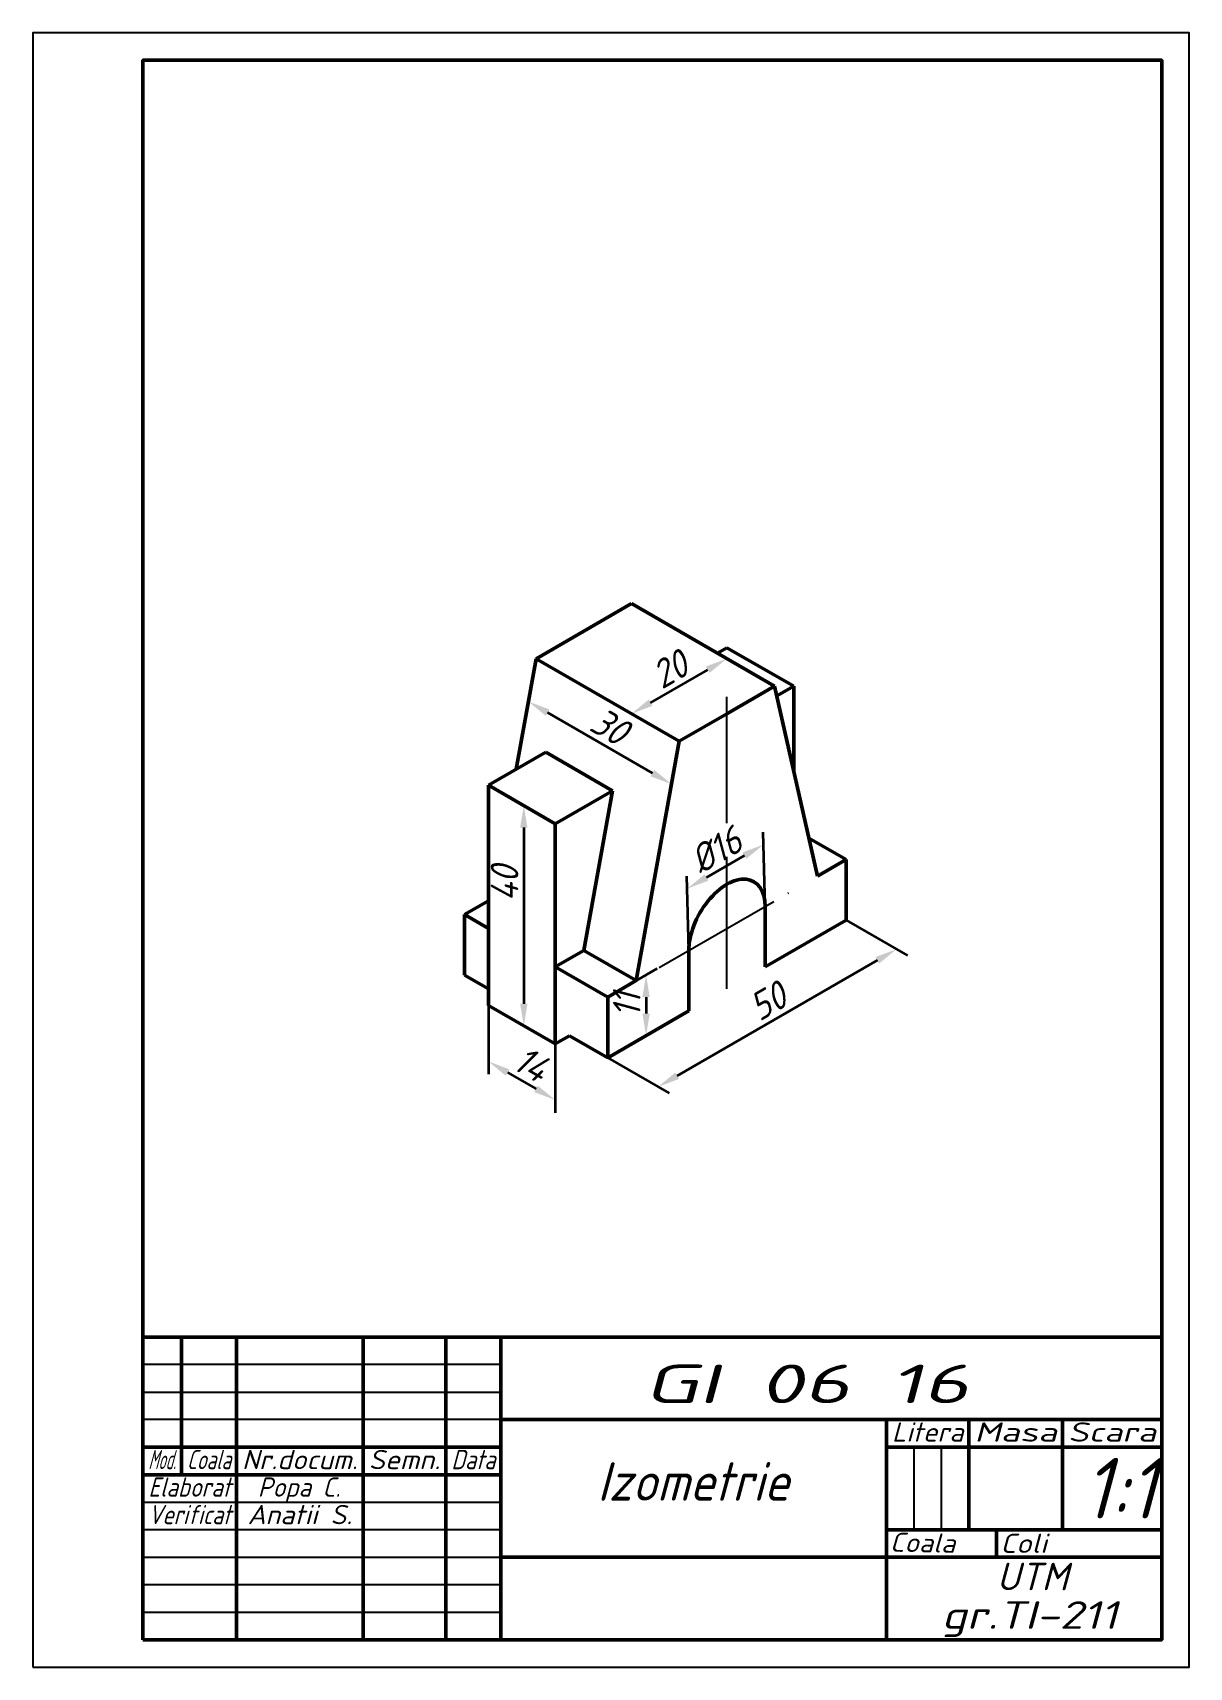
# Model space of a CAD drawing. Header units: millimetres. Extents: x 0 to 210, y 0 to 297.
import ezdxf
from ezdxf.enums import TextEntityAlignment as Align

# ---------------------------------------------------------------- set-up
doc = ezdxf.new("R2010")
doc.units = ezdxf.units.MM
doc.linetypes.add('ACAD_ISO04W100', pattern=[30, 24, -3, 0, -3])
doc.layers.get('0').update_dxf_attribs({"lineweight": 50})
for name, color, linetype, lineweight in [('axa', 10, 'ACAD_ISO04W100', 25), ('contur', 7, 'Continuous', 50), ('cote', 144, 'Continuous', 50), ('subtire', 162, 'Continuous', 25), ('text3.5', 84, 'Continuous', 35), ('text7', 104, 'Continuous', 50)]:
    doc.layers.add(name, color=color, linetype=linetype, lineweight=lineweight)
doc.styles.get("Standard").update_dxf_attribs({"font": 'isocp.shx', "oblique": 15})
doc.dimstyles.new('ISO-25', dxfattribs={"dimtxt": 5, "dimasz": 4, "dimexe": 2, "dimexo": 0, "dimgap": 1, "dimtad": 1, "dimtoh": 1, "dimdec": 0, "dimtxsty": 'Standard', "dimcen": 0, "dimadec": 0, "dimazin": 0, "dimtfac": 1, "dimtdec": 0, "dimtmove": 0, "dimatfit": 3, "dimldrblk": 'DOTSMALL', "dimfxl": 1, "dimlwd": 35, "dimlwe": 35, "dimarcsym": 0})

# ---------------------------------------------------------------- blocks, each defined once
blk = doc.blocks.new('*D6')
at = {"layer": 'cote', "color": 0, "lineweight": 35, "transparency": 16777216}
for p, q in [((82.74, 160.26), (91.17, 155.4)), ((89.17, 152.56), (89.17, 120.56)), ((82.74, 120.26), (91.17, 115.4))]:
    blk.add_line(p, q, dxfattribs=at)
at = {"layer": 'cote', "color": 0, "transparency": 16777216}
for points in [[(88.5, 152.56), (89.83, 152.56), (89.17, 156.56)], [(88.5, 120.56), (89.83, 120.56), (89.17, 116.56)]]:
    blk.add_solid(points, dxfattribs=at)
at = {"layer": 'Defpoints', "color": 0, "transparency": 16777216}
for p in [(82.74, 160.26), (82.74, 120.26), (89.17, 116.56)]:
    blk.add_point(p, dxfattribs=at)
at = {"layer": 'cote', "color": 0, "transparency": 16777216, "insert": (85.67, 142.39), "char_height": 5, "attachment_point": 5, "rotation": 90}
blk.add_mtext('40', dxfattribs=at)
blk = doc.blocks.new('_DotSmall')
at = {"color": 0, "linetype": 'ByBlock', "const_width": 0.5}
blk.add_lwpolyline([(-0.0625, 0, 1), (0.0625, 0, 1)], format="xyb", close=True, dxfattribs=at)
blk = doc.blocks.new('*D7')
at = {"layer": 'cote', "color": 0, "lineweight": 35, "transparency": 16777216}
for p, q in [((104.4, 121.76), (113.37, 126.94)), ((111.37, 121.79), (111.37, 118.79)), ((104.4, 110.76), (113.37, 115.94))]:
    blk.add_line(p, q, dxfattribs=at)
at = {"layer": 'cote', "color": 0, "transparency": 16777216}
for points in [[(110.7, 121.79), (112.03, 121.79), (111.37, 125.79)], [(110.7, 118.79), (112.03, 118.79), (111.37, 114.79)]]:
    blk.add_solid(points, dxfattribs=at)
at = {"layer": 'Defpoints', "color": 0, "transparency": 16777216}
for p in [(104.4, 121.76), (111.37, 114.79), (104.4, 110.76)]:
    blk.add_point(p, dxfattribs=at)
at = {"layer": 'cote', "color": 0, "transparency": 16777216, "insert": (107.87, 120.29), "char_height": 5, "attachment_point": 5, "rotation": 90}
blk.add_mtext('11', dxfattribs=at)
blk = doc.blocks.new('*D10')
at = {"layer": 'cote', "color": 0, "lineweight": 35, "transparency": 16777216}
for p, q in [((147.7, 135.76), (158.85, 129.32)), ((117.01, 107.48), (153.39, 128.48)), ((104.4, 110.76), (115.55, 104.32))]:
    blk.add_line(p, q, dxfattribs=at)
at = {"layer": 'cote', "color": 0, "transparency": 16777216}
for points in [[(153.05, 129.06), (153.72, 127.9), (156.85, 130.48)], [(116.68, 108.06), (117.35, 106.9), (113.55, 105.48)]]:
    blk.add_solid(points, dxfattribs=at)
at = {"layer": 'Defpoints', "color": 0, "transparency": 16777216}
for p in [(147.7, 135.76), (156.85, 130.48), (104.4, 110.76)]:
    blk.add_point(p, dxfattribs=at)
at = {"layer": 'cote', "color": 0, "transparency": 16777216, "insert": (133.45, 121.01), "char_height": 5, "attachment_point": 5, "rotation": 30}
blk.add_mtext('50', dxfattribs=at)
blk = doc.blocks.new('*D12')
at = {"layer": 'cote', "color": 0, "lineweight": 35, "transparency": 16777216}
for p, q in [((132.97, 138.26), (132.65, 151.76)), ((129.24, 147.48), (122.31, 143.48)), ((119.12, 130.26), (118.79, 143.76))]:
    blk.add_line(p, q, dxfattribs=at)
at = {"layer": 'cote', "color": 0, "transparency": 16777216}
for points in [[(128.91, 148.06), (129.57, 146.91), (132.7, 149.48)], [(121.98, 144.06), (122.64, 142.91), (118.85, 141.48)]]:
    blk.add_solid(points, dxfattribs=at)
at = {"layer": 'Defpoints', "color": 0, "transparency": 16777216}
for p in [(118.85, 141.48), (132.97, 138.26), (119.12, 130.26)]:
    blk.add_point(p, dxfattribs=at)
at = {"layer": 'cote', "color": 0, "transparency": 16777216, "insert": (124.02, 148.51), "char_height": 5, "attachment_point": 5, "rotation": 30}
blk.add_mtext('%%C16', dxfattribs=at)
blk = doc.blocks.new('*D13')
at = {"layer": 'cote', "color": 0, "lineweight": 35, "transparency": 16777216}
for p, q in [((82.74, 120.26), (82.74, 107.77)), ((94.87, 113.26), (94.87, 100.77)), ((86.21, 108.08), (91.4, 105.08))]:
    blk.add_line(p, q, dxfattribs=at)
at = {"layer": 'cote', "color": 0, "transparency": 16777216}
for points in [[(86.54, 108.66), (85.88, 107.5), (82.74, 110.08)], [(91.74, 105.66), (91.07, 104.5), (94.87, 103.08)]]:
    blk.add_solid(points, dxfattribs=at)
at = {"layer": 'Defpoints', "color": 0, "transparency": 16777216}
for p in [(82.74, 120.26), (94.87, 113.26), (94.87, 103.08)]:
    blk.add_point(p, dxfattribs=at)
at = {"layer": 'cote', "color": 0, "transparency": 16777216, "insert": (90.56, 109.61), "char_height": 5, "attachment_point": 5, "rotation": 330}
blk.add_mtext('14', dxfattribs=at)
blk = doc.blocks.new('*D16')
at = {"layer": 'cote', "color": 0, "lineweight": 35, "transparency": 16777216}
for p, q in [((91.4, 183.26), (89.63, 173.38)), ((93.47, 173.47), (112.52, 162.47)), ((117.39, 168.26), (115.61, 158.38))]:
    blk.add_line(p, q, dxfattribs=at)
at = {"layer": 'cote', "color": 0, "transparency": 16777216}
for points in [[(93.81, 174.05), (93.14, 172.89), (90.01, 175.47)], [(112.86, 163.05), (112.19, 161.89), (115.99, 160.47)]]:
    blk.add_solid(points, dxfattribs=at)
at = {"layer": 'Defpoints', "color": 0, "transparency": 16777216}
for p in [(91.4, 183.26), (117.39, 168.26), (115.99, 160.47)]:
    blk.add_point(p, dxfattribs=at)
at = {"layer": 'cote', "color": 0, "transparency": 16777216, "insert": (104.75, 171), "char_height": 5, "attachment_point": 5, "rotation": 330}
blk.add_mtext('30', dxfattribs=at)
blk = doc.blocks.new('*D18')
at = {"layer": 'cote', "color": 0, "lineweight": 35, "transparency": 16777216}
for p, q in [((134.71, 178.26), (124.05, 184.42)), ((112.19, 175.26), (122.58, 181.26)), ((117.39, 168.26), (106.73, 174.42))]:
    blk.add_line(p, q, dxfattribs=at)
at = {"layer": 'cote', "color": 0, "transparency": 16777216}
for points in [[(122.25, 181.84), (122.91, 180.69), (126.05, 183.26)], [(111.86, 175.84), (112.52, 174.69), (108.73, 173.26)]]:
    blk.add_solid(points, dxfattribs=at)
at = {"layer": 'Defpoints', "color": 0, "transparency": 16777216}
for p in [(126.05, 183.26), (134.71, 178.26), (117.39, 168.26)]:
    blk.add_point(p, dxfattribs=at)
at = {"layer": 'cote', "color": 0, "transparency": 16777216, "insert": (115.64, 181.3), "char_height": 5, "attachment_point": 5, "rotation": 30}
blk.add_mtext('20', dxfattribs=at)

msp = doc.modelspace()

# ---------------------------------------------------------------- linework, layer by layer
at = {"layer": 'axa'}
for p, q in [((126.05, 123.26), (126.05, 176.34)), ((113.75, 127.17), (139.08, 141.79))]:
    msp.add_line(p, q, dxfattribs=at)
at = {"layer": 'contur'}
for p, q in [((91.4, 183.26), (108.73, 193.26)), ((134.71, 178.26), (108.73, 193.26)), ((124.31, 184.26), (126.05, 185.26)), ((126.05, 185.26), (138.17, 178.26)), ((87.81, 163.19), (91.4, 183.26)), ((117.39, 168.26), (91.4, 183.26)), ((126.05, 173.26), (134.71, 178.26)), ((134.71, 178.26), (142.5, 143.76)), ((135.11, 176.5), (138.17, 178.26)), ((138.17, 162.93), (138.17, 178.26)), ((126.05, 173.26), (117.39, 168.26)), ((109.59, 124.76), (117.39, 168.26)), ((82.74, 160.26), (93.14, 166.26)), ((105.26, 159.26), (93.14, 166.26)), ((82.74, 120.26), (82.74, 160.26)), ((82.74, 160.26), (94.87, 153.26)), ((94.87, 153.26), (105.26, 159.26)), ((100.06, 130.26), (105.26, 159.26)), ((94.87, 113.26), (94.87, 153.26)), ((147.7, 146.76), (140.94, 150.66)), ((147.7, 146.76), (142.5, 143.76)), ((147.7, 135.76), (147.7, 146.76)), ((78.41, 136.76), (82.74, 139.26)), ((78.41, 125.76), (78.41, 136.76)), ((78.41, 136.76), (82.74, 134.26)), ((132.97, 138.26), (132.97, 127.26)), ((132.97, 127.26), (147.7, 135.76)), ((94.87, 127.26), (100.06, 130.26)), ((100.06, 130.26), (109.59, 124.76)), ((119.12, 130.26), (119.12, 119.26)), ((82.74, 123.26), (78.41, 125.76)), ((104.4, 121.76), (94.87, 127.26)), ((104.4, 121.76), (109.59, 124.76)), ((94.87, 113.26), (82.74, 120.26)), ((104.4, 110.76), (104.4, 121.76)), ((104.4, 110.76), (119.12, 119.26)), ((97.47, 114.76), (94.87, 113.26)), ((104.4, 110.76), (97.47, 114.76)), ((27, 35), (27, 60)), ((27, 60), (37, 60)), ((37, 60), (37, 5)), ((60, 5), (60, 60)), ((60, 60), (75, 60)), ((75, 60), (75, 5)), ((85, 5), (85, 60)), ((205, 45), (85, 45)), ((85, 45), (85, 20)), ((155, 5), (155, 45)), ((155, 45), (155, 40)), ((170, 45), (170, 25)), ((187, 25), (187, 45)), ((85, 40), (20, 40)), ((85, 35), (85, 40)), ((155, 40), (205, 40)), ((20, 35), (85, 35)), ((205, 25), (155, 25)), ((170, 25), (187, 25)), ((175, 25), (175, 20)), ((205, 20), (205, 25)), ((85, 20), (205, 20)), ((37, 5), (60, 5)), ((75, 5), (85, 5))]:
    msp.add_line(p, q, dxfattribs=at)
for points in [[(20, 5), (205, 5), (205, 292), (20, 292)], [(20, 5), (205, 5), (205, 60), (20, 60)]]:
    msp.add_lwpolyline(points, close=True, dxfattribs=at)
msp.add_ellipse((126.05, 134.26), major_axis=(-4.9, -8.49), ratio=0.57735, start_param=2.356194, end_param=5.497787, dxfattribs=at)
at = {"layer": 'subtire'}
for p, q in [((85, 55), (20, 55)), ((85, 50), (85, 55)), ((20, 45), (20, 50)), ((20, 50), (85, 50)), ((85, 45), (20, 45)), ((85, 30), (85, 45)), ((160, 40), (160, 25)), ((165, 25), (165, 40)), ((20, 25), (20, 30)), ((20, 30), (85, 30)), ((85, 25), (20, 25)), ((85, 20), (85, 25)), ((160, 25), (165, 25)), ((20, 15), (20, 20)), ((20, 20), (85, 20)), ((85, 15), (20, 15)), ((85, 10), (85, 15)), ((20, 10), (85, 10))]:
    msp.add_line(p, q, dxfattribs=at)
msp.add_lwpolyline([(0, 0), (210, 0), (210, 297), (0, 297)], close=True, dxfattribs=at)
msp.add_arc((105.71, 132.77), 100, 257.6394, 258.0454, dxfattribs=at)

# ---------------------------------------------------------------- texts
at = {"layer": 'text3.5', "oblique": 15}
for s, width, p, p2 in [('Litera', 1.065412, (156, 41), (169, 41)), ('Masa', 1.483591, (171, 41), (186, 41)), ('Scara', 1.39108, (188, 41), (204, 41)), ('Mod.', 0.58309, (21, 36), (26, 36)), ('Coala', 0.740614, (28, 36), (36, 36)), ('Nr.docum.', 1.100917, (38, 36), (59, 36)), ('Semn.', 1.142857, (61, 36), (74, 36)), ('Data', 0.850896, (76, 36), (84, 36)), ('Elaborat', 0.865801, (21, 31), (36, 31)), ('Elaborat', 0.865801, (21, 31), (36, 31)), ('Popa C.', 1.032702, (40.87, 31), (55.87, 31)), ('Verificat', 0.832178, (21, 26), (36, 26)), ('Anatii S.', 1.119293, (39, 26), (58, 26)), ('Coli', 1.24373, (175.7, 20.78), (184.18, 20.78))]:
    msp.add_text(s, height=3.5, dxfattribs=dict(at, width=width)).set_placement(p, p2, align=Align.FIT)
at = {"layer": 'text3.5', "oblique": 15, "width": 1.099041}
msp.add_text('Coala', height=3.5, rotation=358.9531, dxfattribs=at).set_placement((155.61, 21.01), (167.48, 20.79), align=Align.FIT)
at = {"layer": 'text7', "oblique": 15}
for s, height, width, p, p2 in [('GI 06 16', 7, 1.915756, (111, 48), (170, 48)), ('UTM', 5, 1.106383, (175, 14), (188, 14)), ('gr.TI-211', 5, 1.292929, (165, 7), (197, 7))]:
    msp.add_text(s, height=height, dxfattribs=dict(at, width=width)).set_placement(p, p2, align=Align.FIT)
msp.add_text('Izometrie', height=7, dxfattribs=at).set_placement((119.93, 33.78), align=Align.MIDDLE)
at = {"layer": 'text7', "insert": (190.71, 38.05), "char_height": 11.011, "attachment_point": 1}
msp.add_mtext_dynamic_manual_height_columns('1:1', width=4, gutter_width=55.06, heights=[0], dxfattribs=at)

# ---------------------------------------------------------------- dimensions: what is measured, and where the dimension line sits
at = {"layer": 'cote'}
for p1, p2, distance, picture, middle in [((117.39, 168.26), (134.71, 178.26), 8.66, '*D18', (115.64, 181.3)), ((91.4, 183.26), (117.39, 168.26), -7.45, '*D16', (104.75, 171)), ((104.4, 110.76), (147.7, 135.76), -9.15, '*D10', (133.45, 121.01)), ((82.74, 120.26), (94.87, 113.26), -8.82, '*D13', (90.56, 109.61))]:
    dim = msp.add_aligned_dim(p1=p1, p2=p2, distance=distance, dimstyle='ISO-25', dxfattribs=at)
    dim.commit()
    dim.dimension.update_dxf_attribs({"geometry": picture, "text_midpoint": middle})
dim = msp.add_linear_dim(base=(89.17, 116.56), p1=(82.74, 160.26), p2=(82.74, 120.26), angle=90, dimstyle='ISO-25', dxfattribs=at)
dim.commit()
dim.dimension.update_dxf_attribs({"geometry": '*D6', "text_midpoint": (89.17, 142.39), "dimtype": 160})
dim = msp.add_aligned_dim(p1=(132.97, 138.26), p2=(119.12, 130.26), distance=-9.85, text='%%C<>', dimstyle='ISO-25', dxfattribs=at)
dim.commit()
dim.dimension.update_dxf_attribs({"geometry": '*D12', "text_midpoint": (124.02, 148.51)})
dim = msp.add_linear_dim(base=(111.37, 114.79), p1=(104.4, 121.76), p2=(104.4, 110.76), angle=90, dimstyle='ISO-25', dxfattribs=at)
dim.commit()
dim.dimension.update_dxf_attribs({"geometry": '*D7', "text_midpoint": (107.87, 120.29)})

doc.saveas('drawing.dxf')
